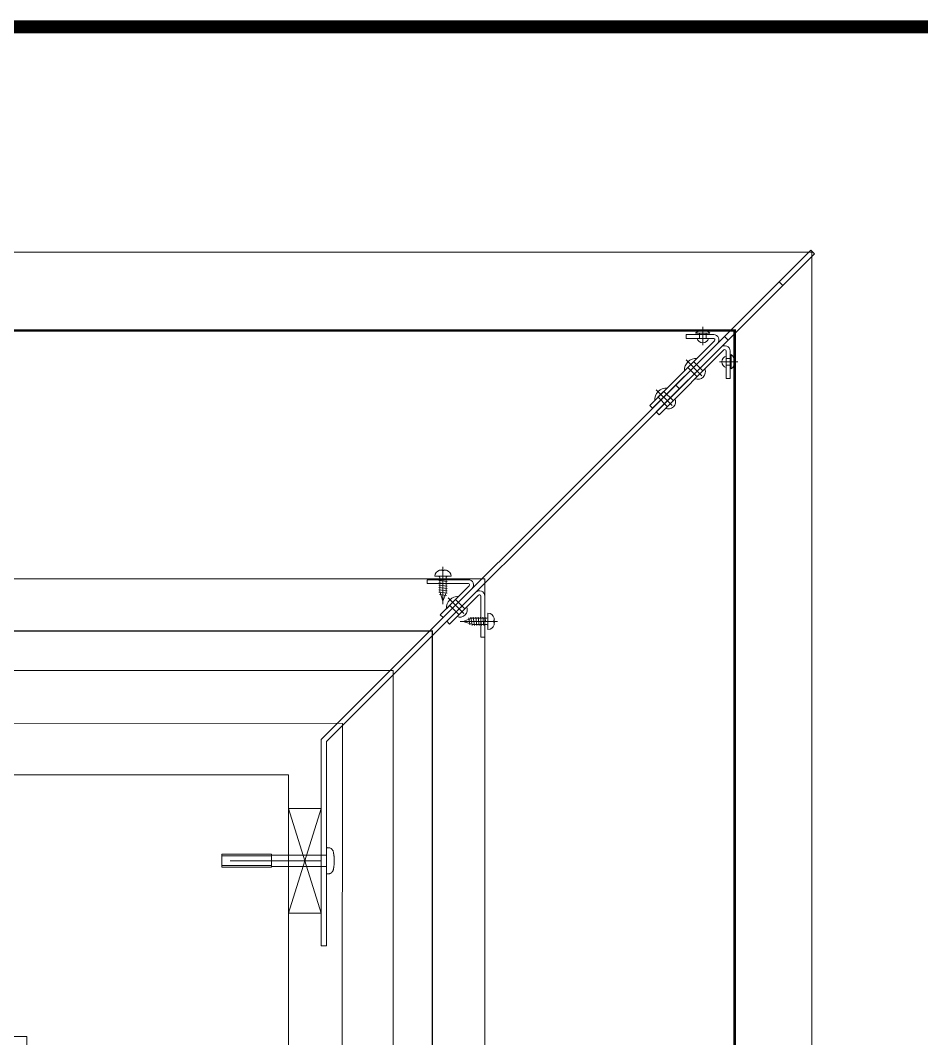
# Model space of a CAD drawing. Extents: x -1299 to 23780, y -3010 to 8106.
# Drawn here: x 2202 to 2270.9, y 3864.8 to 3942.7 of the extents above; entities that cross this region are included whole.
import ezdxf

# ---------------------------------------------------------------- set-up
doc = ezdxf.new("R2010")
doc.units = 0
doc.header["$LTSCALE"] = 25
doc.header["$MEASUREMENT"] = 0
doc.linetypes.add('HIDDEN2', pattern=[4.7625, 3.175, -1.5875])
doc.layers.get('0').update_dxf_attribs({"color": 9, "lineweight": 9})
for name, color, linetype, lineweight in [('00', 9, 'Continuous', 9), ('06D', 9, 'Continuous', 9), ('10', 9, 'Continuous', 9), ('21', 9, 'Continuous', 9), ('33', 9, 'BATTING', 9), ('40B', 9, 'Continuous', 9)]:
    doc.layers.add(name, color=color, linetype=linetype, lineweight=lineweight)
doc.linetypes.add('BATTING', pattern='A,0.0001,-0.1,[134,ltypeshp.shx,S=0.1,R=0,X=-0.1,Y=0],-0.2,[134,ltypeshp.shx,S=0.1,R=180,X=0.1,Y=0],-0.1', length=0.4001)

# ---------------------------------------------------------------- blocks, each defined once
blk = doc.blocks.new('p-cephe_kose profili')
at = {"linetype": 'Continuous', "lineweight": 13}
for p, q in [((-2.75, 12.75), (-3.15, 12.75)), ((-3.15, -2.867), (-3.15, 12.75)), ((-2.75, -3.033), (-2.75, 12.75)), ((-3.15, -2.867), (-30.141, -29.859)), ((-2.75, -3.033), (-29.859, -30.141)), ((-33.529, -32.822), (-28.58, -27.872)), ((-28.367, -28.085), (-28.58, -27.872)), ((-33.317, -33.034), (-28.367, -28.085)), ((-28.085, -28.367), (-33.034, -33.317)), ((-27.872, -28.58), (-32.822, -33.529)), ((-28.085, -28.367), (-27.872, -28.58)), ((-33.85, -33.567), (-30.141, -29.859)), ((-33.567, -33.85), (-29.859, -30.141)), ((-30.141, -29.859), (-29.859, -30.141)), ((-29.859, -30.141), (-30.141, -29.859)), ((-34, -30.651), (-34, -32.751)), ((-34, -30.651), (-33.7, -30.651)), ((-33.7, -30.651), (-33.7, -32.751)), ((-33.85, -33.567), (-40.454, -40.171)), ((-33.567, -33.85), (-40.171, -40.454)), ((-33.567, -33.85), (-33.85, -33.567)), ((-32.751, -33.7), (-30.651, -33.7)), ((-32.751, -34), (-30.651, -34)), ((-30.651, -34), (-30.651, -33.7)), ((-40.454, -40.171), (-40.171, -40.454))]:
    blk.add_line(p, q, dxfattribs=at)
at = {"linetype": 'Continuous', "lineweight": 5}
for p, q in [((-2.75, 2.25), (-0.25, 10.25)), ((-0.25, 2.25), (-2.75, 10.25)), ((-3.15, 6.685), (1.05, 6.685)), ((-2.733, 6.25), (4.199, 6.25)), ((4.85, 6.62), (1.05, 6.62)), ((1.05, 5.815), (-3.15, 5.815)), ((4.85, 5.88), (1.05, 5.88))]:
    blk.add_line(p, q, dxfattribs=at)
at = {"linetype": 'Continuous', "lineweight": 18}
for p, q in [((-15.25, -10.859), (-15.25, -14.001)), ((-15.25, -10.859), (-14.95, -10.859)), ((-14.95, -10.859), (-14.95, -14.001)), ((-14.779, -14.072), (-12.563, -11.856)), ((-14.567, -14.284), (-12.351, -12.068)), ((-12.068, -12.351), (-14.284, -14.567)), ((-12.351, -12.068), (-12.563, -11.856)), ((-12.068, -12.351), (-11.856, -12.563)), ((-11.856, -12.563), (-14.072, -14.779)), ((-14.001, -14.95), (-10.859, -14.95)), ((-14.001, -15.25), (-10.859, -15.25)), ((-10.859, -15.25), (-10.859, -14.95))]:
    blk.add_line(p, q, dxfattribs=at)
for p, q in [((-15.5, -12.679), (-15.5, -11.439)), ((-16.229, -12.059), (-13.361, -12.059)), ((-15.987, -11.972), (-15.952, -11.972)), ((-15.987, -12.147), (-15.952, -12.147)), ((-15.952, -11.972), (-15.952, -12.147)), ((-15.41, -11.819), (-15.233, -11.819)), ((-15.41, -12.299), (-15.323, -12.299)), ((-15.323, -12.299), (-15.143, -12.299)), ((-15.302, -12.016), (-15.28, -12.374)), ((-15.233, -11.819), (-15.053, -11.819)), ((-15.19, -11.744), (-15.1, -12.374)), ((-15.143, -12.299), (-14.963, -12.299)), ((-15.053, -11.819), (-14.873, -11.819)), ((-15.01, -11.744), (-14.92, -12.374)), ((-14.963, -12.299), (-14.783, -12.299)), ((-14.873, -11.819), (-14.693, -11.819)), ((-14.83, -11.744), (-14.74, -12.374)), ((-14.783, -12.299), (-14.603, -12.299)), ((-14.693, -11.819), (-14.513, -11.819)), ((-14.65, -11.744), (-14.56, -12.374)), ((-14.603, -12.299), (-14.423, -12.299)), ((-14.513, -11.819), (-14.333, -11.819)), ((-14.47, -11.744), (-14.38, -12.374)), ((-14.423, -12.299), (-14.243, -12.299)), ((-14.333, -11.819), (-13.6, -12.059)), ((-14.29, -11.744), (-14.2, -12.374)), ((-14.243, -12.299), (-13.6, -12.059)), ((-14.104, -11.788), (-14.026, -12.33)), ((-12.299, -14.251), (-12.059, -13.607)), ((-12.059, -16.236), (-12.059, -13.368)), ((-11.819, -14.341), (-12.059, -13.607)), ((-11.744, -14.297), (-12.374, -14.207)), ((-11.744, -14.477), (-12.374, -14.387)), ((-11.744, -14.657), (-12.374, -14.567)), ((-11.744, -14.837), (-12.374, -14.747)), ((-11.788, -14.111), (-12.33, -14.034)), ((-12.299, -14.431), (-12.299, -14.251)), ((-12.299, -14.611), (-12.299, -14.431)), ((-12.299, -14.791), (-12.299, -14.611)), ((-12.299, -14.971), (-12.299, -14.791)), ((-11.819, -14.521), (-11.819, -14.341)), ((-11.819, -14.701), (-11.819, -14.521)), ((-11.819, -14.881), (-11.819, -14.701)), ((-12.679, -15.507), (-11.439, -15.507)), ((-11.744, -15.017), (-12.374, -14.927)), ((-11.744, -15.197), (-12.374, -15.107)), ((-12.016, -15.309), (-12.374, -15.287)), ((-12.299, -15.151), (-12.299, -14.971)), ((-12.299, -15.331), (-12.299, -15.151)), ((-12.299, -15.417), (-12.299, -15.331)), ((-11.819, -15.061), (-11.819, -14.881)), ((-11.819, -15.241), (-11.819, -15.061)), ((-11.819, -15.417), (-11.819, -15.241)), ((-12.147, -15.994), (-12.147, -15.96)), ((-11.972, -15.96), (-12.147, -15.96)), ((-11.972, -15.994), (-11.972, -15.96))]:
    blk.add_line(p, q)
at = {"lineweight": 5}
for p, q in [((-13.02, -13.727), (-13.727, -13.02)), ((-13.292, -13.01), (-13.664, -13.381)), ((-13.646, -12.656), (-12.444, -13.858)), ((-13.292, -13.01), (-13.515, -13.232)), ((-13.515, -13.232), (-13.292, -13.01)), ((-13.292, -13.01), (-12.921, -12.638)), ((-13.292, -13.01), (-13.07, -12.787)), ((-13.07, -12.787), (-13.292, -13.01)), ((-12.575, -13.282), (-13.282, -12.575)), ((-12.797, -13.505), (-12.32, -13.027)), ((-12.797, -13.505), (-13.275, -13.982)), ((-29.569, -28.58), (-28.367, -29.782)), ((-29.216, -28.933), (-28.845, -28.562)), ((-29.216, -28.933), (-28.993, -28.71)), ((-28.993, -28.71), (-29.216, -28.933)), ((-28.498, -29.205), (-29.205, -28.498)), ((-28.944, -29.651), (-29.651, -28.944)), ((-29.216, -28.933), (-29.587, -29.304)), ((-29.216, -28.933), (-29.439, -29.156)), ((-29.439, -29.156), (-29.216, -28.933)), ((-28.721, -29.428), (-29.198, -29.905)), ((-28.721, -29.428), (-28.244, -28.951)), ((-31.845, -30.855), (-30.643, -32.057)), ((-31.492, -31.209), (-31.12, -30.838)), ((-31.492, -31.209), (-31.269, -30.986)), ((-31.269, -30.986), (-31.492, -31.209)), ((-30.774, -31.481), (-31.481, -30.774)), ((-34.6, -31.917), (-33.2, -31.917)), ((-34.1, -31.917), (-34.1, -31.366)), ((-34.1, -31.657), (-33.7, -31.657)), ((-34.1, -31.917), (-34.1, -32.468)), ((-33.7, -31.917), (-33.7, -31.477)), ((-33.7, -31.917), (-33.7, -31.657)), ((-33.7, -31.657), (-33.7, -31.917)), ((-33.7, -31.917), (-33.7, -32.357)), ((-33.7, -31.917), (-33.7, -32.177)), ((-33.7, -32.177), (-33.7, -31.917)), ((-31.219, -31.927), (-31.927, -31.219)), ((-31.492, -31.209), (-31.863, -31.58)), ((-31.492, -31.209), (-31.714, -31.432)), ((-31.714, -31.432), (-31.492, -31.209)), ((-30.997, -31.704), (-31.474, -32.181)), ((-30.997, -31.704), (-30.519, -31.226)), ((-34.1, -32.177), (-33.7, -32.177)), ((-31.917, -34.6), (-31.917, -33.2)), ((-31.917, -34.1), (-32.468, -34.1)), ((-31.917, -33.7), (-32.357, -33.7)), ((-31.917, -33.7), (-32.177, -33.7)), ((-32.177, -33.7), (-31.917, -33.7)), ((-32.177, -34.1), (-32.177, -33.7)), ((-31.917, -33.7), (-31.657, -33.7)), ((-31.917, -33.7), (-31.477, -33.7)), ((-31.657, -33.7), (-31.917, -33.7)), ((-31.917, -34.1), (-31.366, -34.1)), ((-31.657, -34.1), (-31.657, -33.7))]:
    blk.add_line(p, q, dxfattribs=at)
at = {"lineweight": 0}
blk.add_line((-34, -32.751), (-34, -30.751), dxfattribs=at)
at = {"linetype": 'Continuous', "lineweight": 5}
for points in [[(-2.75, 10.25), (-0.25, 10.25), (-0.25, 2.25), (-2.75, 2.25)], [(1.05, 6.75), (4.85, 6.75), (4.85, 5.75), (1.05, 5.75)]]:
    blk.add_lwpolyline(points, close=True, dxfattribs=at)
blk.add_lwpolyline([(-38.033, -37.75), (-37.75, -38.033)])
for centre, radius, start, end in [((-15.5, -11.912), 0.473, 90, 166.64023), ((-14.88, -12.059), 1.11, 166.64023, 175.47875), ((-14.88, -12.059), 1.11, 184.52125, 193.35977), ((-15.5, -12.207), 0.473, 193.35977, 270), ((-15.41, -11.729), 0.09, 180, 270), ((-15.41, -12.389), 0.09, 90, 180), ((-12.207, -15.507), 0.473, 180, 256.64023), ((-12.389, -15.417), 0.09, 270, 0), ((-11.729, -15.417), 0.09, 180, 270), ((-11.912, -15.507), 0.473, 283.35977, 360), ((-12.059, -14.887), 1.11, 256.64023, 265.47875), ((-12.059, -14.887), 1.11, 274.52125, 283.35977)]:
    blk.add_arc(centre, radius, start, end)
at = {"lineweight": 5}
for centre, radius, start, end in [((-13.348, -12.954), 0.57, 67.91943, 202.08057), ((-13.228, -13.074), 0.909, 267.07503, 2.92498), ((-29.271, -28.878), 0.57, 67.91943, 202.08057), ((-29.152, -28.997), 0.909, 267.07503, 2.92498), ((-31.547, -31.154), 0.57, 67.91943, 202.08057), ((-33.618, -31.917), 0.732, 131.19054, 228.80946), ((-33.834, -31.917), 0.46, 286.95738, 73.04263), ((-31.428, -31.273), 0.909, 267.07503, 2.92498), ((-31.917, -33.834), 0.46, 16.95737, 163.04262), ((-31.917, -33.618), 0.732, 221.19054, 318.80946)]:
    blk.add_arc(centre, radius, start, end, dxfattribs=at)
at = {"linetype": 'Continuous', "lineweight": 18}
for centre, radius, start, end in [((-14.85, -14.001), 0.4, 180, 315), ((-14.85, -14.001), 0.1, 180, 315), ((-14.001, -14.85), 0.4, 135, 270), ((-14.001, -14.85), 0.1, 135, 270)]:
    blk.add_arc(centre, radius, start, end, dxfattribs=at)
at = {"linetype": 'Continuous', "lineweight": 13}
for centre, radius, start, end in [((-33.6, -32.751), 0.4, 180, 315), ((-33.6, -32.751), 0.1, 180, 315), ((-32.751, -33.6), 0.4, 135, 270), ((-32.751, -33.6), 0.1, 135, 270)]:
    blk.add_arc(centre, radius, start, end, dxfattribs=at)
at = {"linetype": 'Continuous', "lineweight": 5}
blk.add_rational_spline([(-3.15, 7.25), (-3.219, 7.25), (-3.289, 7.25), (-3.63, 7.25), (-3.684, 6.913), (-3.697, 6.832), (-3.71, 6.75), (-3.79, 6.25), (-3.71, 5.75), (-3.697, 5.668), (-3.684, 5.587), (-3.63, 5.25), (-3.289, 5.25), (-3.219, 5.25), (-3.15, 5.25), (-3.15, 6.25), (-3.15, 7.25)], [1, 1, 1, 0.760917374327, 1, 1, 1, 1, 1, 1, 1, 0.760917374327, 1, 1, 1, 1, 1], degree=2, knots=[0, 0, 0, 1, 1, 2, 2, 3, 3, 4, 4, 5, 5, 6, 6, 7, 7, 8, 8, 8], dxfattribs=at)
blk = doc.blocks.new('p-zemin kat')
at = {"layer": '00'}
blk.add_lwpolyline([(2130, 3885), (2222.5, 3885), (2222.5, 3765), (2202.5, 3765), (2202.5, 3865), (2130, 3865)], close=True, dxfattribs=at)
at = {"layer": '06D'}
for points in [[(1154.5, 3765), (1122.5, 3765), (1122.5, 3925), (2262.5, 3925), (2262.5, 3765), (2262.5, 3765)], [(2122.938, 3900.009), (2237.501, 3900.01), (2237.5, 3760)], [(2129.668, 3893), (2230.5, 3893), (2230.5, 3760)]]:
    blk.add_lwpolyline(points, dxfattribs=at)
at = {"layer": '10'}
for points, const_width in [([(1128.5, 3765), (1128.5, 3919), (2256.6, 3919), (2256.6, 3765)], 0.2), ([(2122.938, 3896.009), (2233.501, 3896.01), (2233.5, 3760)], 0.1)]:
    blk.add_lwpolyline(points, dxfattribs=dict(at, const_width=const_width))
at = {"layer": '33', "ltscale": 0.4}
blk.add_lwpolyline([(2226.495, 3760), (2226.495, 3760), (2226.629, 3888.95), (2129.668, 3888.955)], dxfattribs=at)
at = {"layer": '40B'}
blk.add_lwpolyline([(2222.5, 2815), (2222.5, 3885), (1162.5, 3885), (1162.5, 2865), (1162.5, 2865), (1162.5, 2815), (2222.5, 2815)], close=True, dxfattribs=at)
at = {"layer": '10', "rotation": 180}
blk.add_blockref('p-cephe_kose profili', (2222.25, 3884.688), dxfattribs=at)

msp = doc.modelspace()

# ---------------------------------------------------------------- linework, layer by layer
msp.add_lwpolyline([(1122.5, 3925), (2262.5, 3925)])
at = {"layer": '21', "linetype": 'HIDDEN2', "ltscale": 0.1, "const_width": 1}
msp.add_lwpolyline([(2366.629, 3942.221), (2091.111, 3942.221), (2091.111, 3333.104), (2366.629, 3333.104)], close=True, dxfattribs=at)

# ---------------------------------------------------------------- block references
at = {"layer": '10'}
msp.add_blockref('p-zemin kat', (0, 0), dxfattribs=at)

doc.saveas('drawing.dxf')
